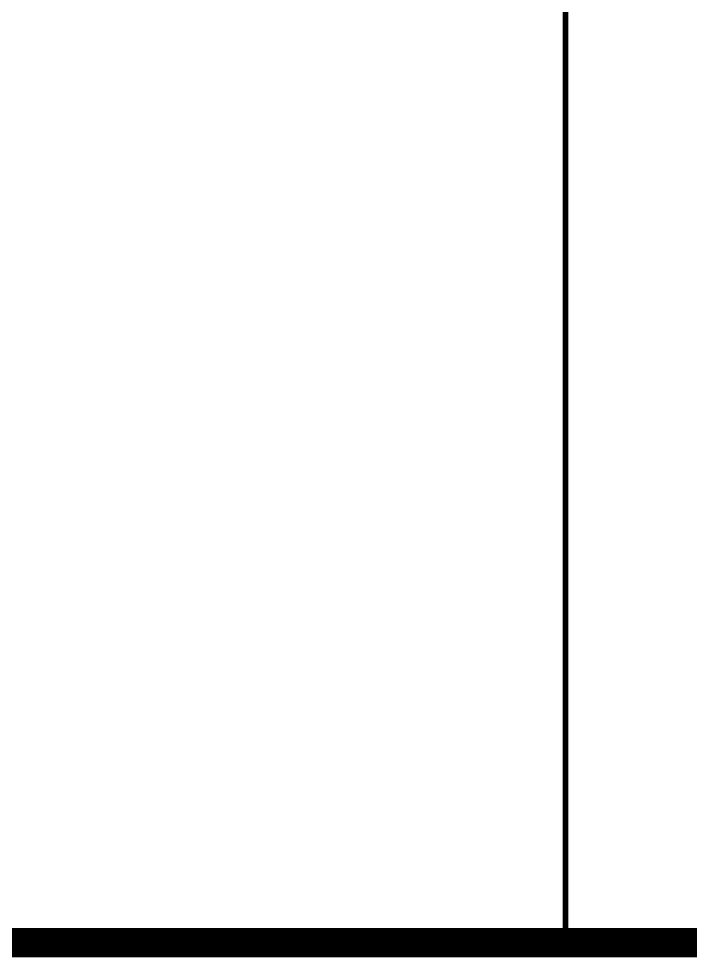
# Model space of a CAD drawing. Header units: millimetres. Extents: x 1890 to 1974, y 863 to 921.8.
# Drawn here: x 1905.16 to 1907.462, y 864.975 to 868.194 of the extents above; entities that cross this region are included whole.
import ezdxf
from ezdxf.enums import TextEntityAlignment as Align

# ---------------------------------------------------------------- set-up
doc = ezdxf.new("R2010")
doc.units = ezdxf.units.MM
doc.layers.add('图框', color=1, linetype='Continuous', lineweight=9)
doc.styles.add('ARIAL', font='arial.ttf')
doc.styles.add('STYLE-ARIAL_NARROW', font='ARIALN.TTF')

# ---------------------------------------------------------------- blocks, each defined once
blk = doc.blocks.new('HDMD.HDM.TK..N55横断面模板20250309')
at = {"layer": '图框', "color": 1, "linetype": 'Continuous', "const_width": 0.08}
blk.add_lwpolyline([(-28.0004, -11.9998), (32.7996, -11.9998), (32.7996, 31.8402), (-28.0004, 31.8402)], close=True, dxfattribs=at)
at = {"layer": '图框', "color": 0, "linetype": 'Continuous', "const_width": 0.016}
blk.add_lwpolyline([(-19.2004, -8.7998), (-19.2004, -11.9998)], dxfattribs=at)
at = {"layer": '图框', "color": 7, "style": 'ARIAL'}
blk.add_attdef('milage', text='', height=0.7, dxfattribs=at).set_placement((0, 29.0685), align=Align.MIDDLE_CENTER)
at = {"layer": '图框', "color": 0, "style": 'STYLE-ARIAL_NARROW'}
blk.add_attdef('SC', text='', height=0.32, dxfattribs=at).set_placement((19.9996, -11.5), align=Align.MIDDLE_CENTER)

msp = doc.modelspace()

# ---------------------------------------------------------------- block references
at = {"layer": '图框', "color": 0, "lineweight": 0, "xscale": 1.25, "yscale": 1.25, "zscale": 1.25}
msp.add_blockref('HDMD.HDM.TK..N55横断面模板20250309', (1931.0354, 880.0251), dxfattribs=at)

doc.saveas('drawing.dxf')
